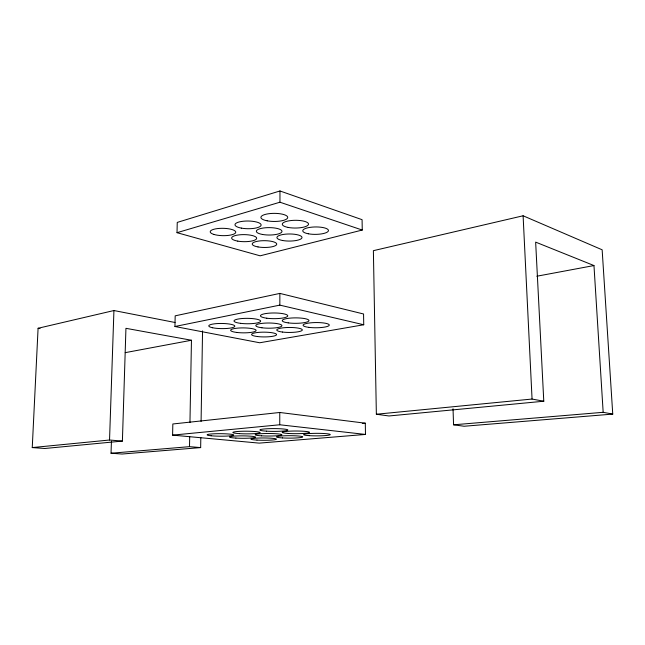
<?xml version="1.0" encoding="UTF-8"?>
<svg xmlns="http://www.w3.org/2000/svg" width="645" height="645" viewBox="0 0 645 645"><rect width="100%" height="100%" fill="white"/><g stroke="black" fill="none" stroke-linecap="round" stroke-linejoin="round"><path stroke-width="0.97" d="M365.481 434.44L279.753 424.773L279.769 412.478L172.836 423.983L172.594 435.125L259.217 443.123L365.481 434.44L365.304 423.193L279.769 412.478M363.732 324.757L279.841 305.125L279.857 293.402L175.182 315.84L174.948 326.507L259.693 342.769L363.732 324.757L363.562 313.986L279.857 293.402M362.248 230.047L279.962 202.216L279.97 190.968L177.246 222.412L177.02 232.684L260.145 255.823L362.248 230.047L362.087 219.679L279.97 190.968M111.44 441.172L111.029 453.233L122.082 454.032L200.66 447.59L200.821 437.528M201.087 421.435L202.546 330.901M111.029 453.233L189.509 446.663L189.695 436.625M189.953 422.572L191.46 340.254L125.936 328.321L122.397 441.083L44.852 448.485L32.25 447.582L38.087 328.265L113.931 310.535L175.013 322.484M32.25 447.582L109.537 440.019L113.931 310.535M177.02 232.684L279.962 202.216M523.103 215.777L373.382 250.671L376.358 414.235L388.967 415.969L543.783 401.23L535.648 242.117L593.972 265.555L603.172 412.308L612.75 414.098L602.148 249.8L523.103 215.777L532.06 399.045L543.783 401.23M174.948 326.507L279.841 305.125M125.219 352.654L191.46 340.254M536.842 276.221L593.972 265.555M376.358 414.235L532.06 399.045M172.594 435.125L279.753 424.773M362.305 423.467L365.304 423.193M453.032 408.777L453.564 424.805L603.172 412.308M612.75 414.098L464.102 426.248L453.564 424.805M109.537 440.019L122.397 441.083M189.509 446.663L200.66 447.59M38.087 328.265L40.054 328.595M211.133 435.778A13.319 1.258 0.4 0 0 233.345 435.335A13.319 1.258 0.4 0 0 216.849 433.706A13.319 1.258 0.4 0 0 211.133 435.778M239.521 433.634A13.634 1.322 0.3 0 0 260.137 432.61A13.634 1.322 0.3 0 0 239.859 431.344A13.634 1.322 0.3 0 0 239.521 433.634M266.409 431.158A13.972 1.387 0.1 0 0 287.847 430.078A13.972 1.387 0.1 0 0 267.393 428.756A13.972 1.387 0.1 0 0 266.409 431.158M288.323 433.456A13.666 1.33 0 0 0 309.511 432.424A13.666 1.33 0 0 0 289.774 431.158A13.666 1.33 0 0 0 288.323 433.456M309.294 435.657A13.376 1.274 -0.1 0 0 330.24 434.674A13.376 1.274 -0.1 0 0 311.172 433.464A13.376 1.274 -0.1 0 0 309.294 435.657M261.483 435.826A13.335 1.266 0.1 0 0 281.873 434.843A13.335 1.266 0.1 0 0 262.289 433.634A13.335 1.266 0.1 0 0 261.483 435.826M282.526 437.923A13.053 1.209 0 0 0 302.699 436.988A13.053 1.209 0 0 0 283.76 435.826A13.053 1.209 0 0 0 282.526 437.923M256.976 440.092A12.755 1.161 0.2 0 0 276.423 439.189A12.755 1.161 0.2 0 0 257.637 438.084A12.755 1.161 0.2 0 0 256.976 440.092M235.893 438.084A13.029 1.209 0.3 0 0 255.541 437.141A13.029 1.209 0.3 0 0 236.118 435.996A13.029 1.209 0.3 0 0 235.893 438.084M212.665 327.773A13.037 2.58 0.7 0 0 234.409 326.83A13.037 2.58 0.7 0 0 218.284 323.516A13.037 2.58 0.7 0 0 212.665 327.773M240.472 323.33A13.335 2.709 0.4 0 0 260.644 321.186A13.335 2.709 0.4 0 0 240.811 318.646A13.335 2.709 0.4 0 0 240.472 323.33M266.796 318.211A13.666 2.846 0.1 0 0 287.751 315.961A13.666 2.846 0.1 0 0 267.756 313.293A13.666 2.846 0.1 0 0 266.796 318.211M288.226 322.879A13.368 2.725 -0.1 0 0 308.947 320.726A13.368 2.725 -0.1 0 0 289.629 318.17A13.368 2.725 -0.1 0 0 288.226 322.879M308.753 327.354A13.093 2.604 -0.4 0 0 329.24 325.29A13.093 2.604 -0.4 0 0 310.567 322.847A13.093 2.604 -0.4 0 0 308.753 327.354M261.951 327.781A13.053 2.596 0.2 0 0 281.913 325.733A13.053 2.596 0.2 0 0 262.741 323.29A13.053 2.596 0.2 0 0 261.951 327.781M282.55 332.054A12.779 2.491 -0.1 0 0 302.295 330.087A12.779 2.491 -0.1 0 0 283.752 327.749A12.779 2.491 -0.1 0 0 282.55 332.054M257.516 336.545A12.489 2.378 0.2 0 0 276.568 334.658A12.489 2.378 0.2 0 0 258.169 332.425A12.489 2.378 0.2 0 0 257.516 336.545M236.876 332.457A12.755 2.475 0.4 0 0 256.121 330.498A12.755 2.475 0.4 0 0 237.11 328.176A12.755 2.475 0.4 0 0 236.876 332.457M214.027 234.466A12.787 3.676 1 0 0 235.369 233.095A12.787 3.676 1 0 0 219.558 228.394A12.787 3.676 1 0 0 214.027 234.466M241.335 228.112A13.077 3.854 0.6 0 0 261.128 225.049A13.077 3.854 0.6 0 0 241.681 221.445A13.077 3.854 0.6 0 0 241.335 228.112M267.167 220.816A13.392 4.039 0.1 0 0 287.71 217.599A13.392 4.039 0.1 0 0 268.102 213.817A13.392 4.039 0.1 0 0 267.167 220.816M288.178 227.435A13.11 3.87 -0.3 0 0 308.495 224.355A13.11 3.87 -0.3 0 0 289.549 220.735A13.11 3.87 -0.3 0 0 288.178 227.435M308.326 233.788A12.844 3.709 -0.6 0 0 328.418 230.837A12.844 3.709 -0.6 0 0 310.092 227.363A12.844 3.709 -0.6 0 0 308.326 233.788M262.394 234.441A12.803 3.693 0.2 0 0 281.978 231.499A12.803 3.693 0.2 0 0 263.176 228.04A12.803 3.693 0.2 0 0 262.394 234.441M282.607 240.504A12.545 3.548 -0.1 0 0 301.989 237.683A12.545 3.548 -0.1 0 0 283.784 234.369A12.545 3.548 -0.1 0 0 282.607 240.504M258.024 246.93A12.263 3.394 0.3 0 0 276.737 244.229A12.263 3.394 0.3 0 0 258.661 241.061A12.263 3.394 0.3 0 0 258.024 246.93M237.771 241.125A12.521 3.531 0.6 0 0 256.67 238.311A12.521 3.531 0.6 0 0 238.005 235.014A12.521 3.531 0.6 0 0 237.771 241.125"/></g></svg>
